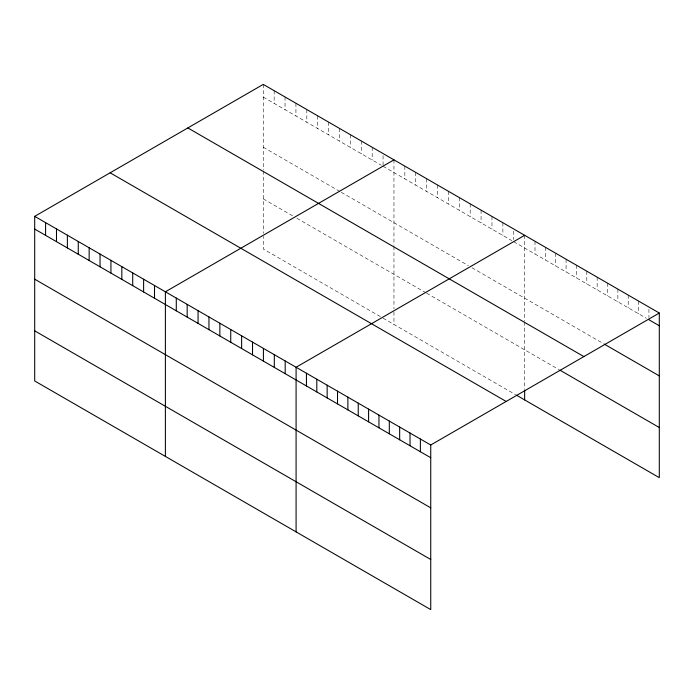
<?xml version="1.0" encoding="UTF-8"?>
<svg xmlns="http://www.w3.org/2000/svg" width="694" height="694" viewBox="0 0 694 694"><rect width="100%" height="100%" fill="white"/><g stroke="black" fill="none" stroke-linecap="round" stroke-linejoin="round"><path stroke-width="0.52" stroke-dasharray="3.47 2.6" d="M263.26 97.108L381.249 165.233M383.062 166.274L511.938 240.688M513.76 241.729L646.357 318.286M263.26 147.232L339.496 191.249M341.318 192.299L468.381 265.655M472.007 267.754L603.199 343.495M263.26 198.874L293.215 216.172M296.841 218.263L425.717 292.668M426.628 293.198L559.173 369.72M380.338 316.594L263.26 248.999L263.26 236.472M383.062 318.173L515.573 394.669M648.942 309.177L648.942 317.661M638.584 301.083L638.584 313.801M628.226 295.097L628.226 307.824M617.868 289.12L617.868 301.838M607.51 283.135L607.51 295.861M597.152 277.158L597.152 289.884M586.794 271.181L586.794 283.898M576.436 265.195L576.436 277.921M566.078 259.218L566.078 271.944M555.721 253.241L555.721 265.958M545.363 247.255L545.363 259.981M535.005 241.278L535.005 254.004M524.647 235.301L524.647 320.871M524.647 321.903L524.647 389.473M513.76 231.128L513.76 239.612M502.864 222.722L502.864 235.448M491.977 216.433L491.977 229.159M481.081 210.143L481.081 222.869M470.194 203.863L470.194 216.58M459.298 197.573L459.298 210.291M448.411 191.284L448.411 204.001M437.515 184.994L437.515 197.721M426.628 178.705L426.628 191.431M415.732 172.416L415.732 185.142M404.845 166.135L404.845 178.852M393.958 159.846L393.958 245.416M393.958 246.448L393.958 308.795M393.958 311.927L393.958 324.454M383.062 155.673L383.062 165.215M372.175 147.267L372.175 159.993M361.279 140.977L361.279 153.704M350.392 134.688L350.392 147.414M339.496 128.407L339.496 141.125M328.609 122.118L328.609 134.836M317.713 115.829L317.713 128.546M306.826 109.539L306.826 122.265M295.93 103.25L295.93 115.976M285.043 96.96L285.043 109.687M274.156 90.68L274.156 103.397M263.26 84.39L263.26 169.961M263.26 170.993L263.26 233.34"/><path stroke-width="1.04" d="M34.7 216.346L430.74 445.001L430.74 609.61L34.7 380.963L34.7 216.346L263.26 84.39L659.3 313.037L659.3 477.654L516.475 395.198M393.958 159.846L165.389 291.801L165.389 456.418M524.647 235.301L296.086 367.256L296.086 531.873M430.74 445.001L659.3 313.037M648.942 319.778L659.3 325.764M604.058 343.99L659.3 375.888M187.84 127.939L583.871 356.586M560.041 370.223L659.3 427.53M110.129 172.797L506.16 401.453M34.7 229.072L430.74 457.719M34.7 279.196L430.74 507.843M34.7 330.838L430.74 559.485M524.647 390.514L524.647 399.909M420.382 439.016L420.382 451.742M410.024 433.039L410.024 445.756M399.666 427.062L399.666 439.779M389.308 421.076L389.308 433.802M378.95 415.099L378.95 427.816M368.592 409.113L368.592 421.839M358.234 403.136L358.234 415.862M347.876 397.159L347.876 409.876M337.518 391.173L337.518 403.899M327.16 385.196L327.16 397.922M316.802 379.219L316.802 391.937M306.444 373.233L306.444 385.959M285.191 360.967L285.191 373.693M274.303 354.677L274.303 367.404M263.416 348.397L263.416 361.114M252.521 342.107L252.521 354.825M241.633 335.818L241.633 348.535M230.738 329.529L230.738 342.255M219.851 323.239L219.851 335.965M208.955 316.95L208.955 329.676M198.068 310.669L198.068 323.387M187.172 304.38L187.172 317.097M176.285 298.09L176.285 310.817M154.502 285.512L154.502 298.238M143.615 279.222L143.615 291.948M132.719 272.942L132.719 285.659M121.832 266.652L121.832 279.37M110.936 260.363L110.936 273.089M100.049 254.073L100.049 266.8M89.153 247.784L89.153 260.51M78.266 241.495L78.266 254.221M67.37 235.214L67.37 247.932M56.483 228.925L56.483 241.642M45.587 222.635L45.587 235.361"/></g></svg>
